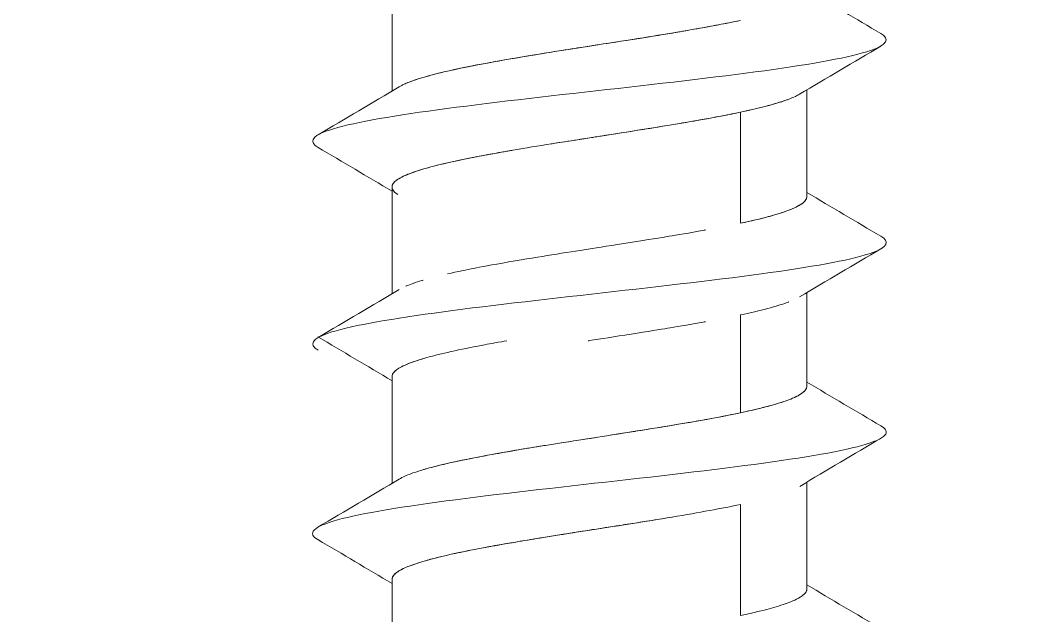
# Model space of a CAD drawing. Header units: inches. Extents: x 10 to 190, y 5 to 37.
# Drawn here: x 146.413 to 146.973, y 7.39 to 7.716 of the extents above; entities that cross this region are included whole.
import ezdxf

# ---------------------------------------------------------------- set-up
doc = ezdxf.new("R2010")
doc.units = ezdxf.units.IN
doc.header["$MEASUREMENT"] = 0

msp = doc.modelspace()

# ---------------------------------------------------------------- linework, layer by layer
at = {"color": 0, "linetype": 'Continuous', "lineweight": 0, "extrusion": (-1, 6.12323e-17, 0)}
for p, q in [((146.61687, 7.67725), (146.61687, 7.73573)), ((146.84387, 7.61941), (146.84387, 7.6779)), ((146.80756, 7.60489), (146.80756, 7.66568)), ((146.80756, 7.66568), (146.80756, 7.60489)), ((146.61687, 7.56624), (146.61687, 7.62473)), ((146.84387, 7.54051), (146.84387, 7.56689)), ((146.80756, 7.54051), (146.80756, 7.55468)), ((146.80756, 7.55468), (146.80756, 7.54051)), ((146.80756, 7.50111), (146.80756, 7.54051)), ((146.80756, 7.54051), (146.80756, 7.50111)), ((146.84387, 7.51566), (146.84387, 7.54051)), ((146.61687, 7.46245), (146.61687, 7.52094)), ((146.65318, 7.47468), (146.65318, 7.47468)), ((146.65318, 7.47468), (146.65318, 7.47468)), ((146.84387, 7.40466), (146.84387, 7.46314)), ((146.80756, 7.39011), (146.80756, 7.45091)), ((146.80756, 7.45091), (146.80756, 7.39011)), ((146.61687, 7.35145), (146.61687, 7.40994))]:
    msp.add_line(p, q, dxfattribs=at)
msp.add_circle((145.29513, 12.95665), 6.76088)
at = {"color": 0, "linetype": 'Continuous', "lineweight": 0}
for points in [[(146.84387, 7.73275), (146.85735, 7.7247), (146.87087, 7.71672), (146.8844, 7.70875)], [(146.88439, 7.70189), (146.86954, 7.69315), (146.8547, 7.68438), (146.83992, 7.67553)], [(146.57635, 7.65325), (146.5912, 7.66199), (146.60603, 7.67076), (146.62081, 7.6796)], [(146.71343, 7.64982), (146.71343, 7.64982), (146.71343, 7.64982), (146.71343, 7.64982)], [(146.61687, 7.62239), (146.6034, 7.63044), (146.58988, 7.63842), (146.57635, 7.64639)], [(146.84387, 7.62175), (146.85735, 7.6137), (146.87086, 7.60572), (146.88439, 7.59775)], [(146.8844, 7.59089), (146.86955, 7.58215), (146.85471, 7.57338), (146.83993, 7.56454)], [(146.57636, 7.54225), (146.59121, 7.55099), (146.60604, 7.55976), (146.62083, 7.56861)], [(146.61687, 7.51864), (146.60336, 7.5267), (146.58981, 7.5347), (146.57624, 7.54268)], [(146.84387, 7.51795), (146.85737, 7.5099), (146.8709, 7.5019), (146.88445, 7.49393)], [(146.8845, 7.48718), (146.86964, 7.47844), (146.8548, 7.46967), (146.84001, 7.46083)], [(146.57629, 7.43843), (146.59115, 7.44717), (146.60599, 7.45594), (146.62078, 7.46479)], [(146.61687, 7.40764), (146.60336, 7.4157), (146.58981, 7.4237), (146.57625, 7.43168)], [(146.84387, 7.40695), (146.85737, 7.39889), (146.87091, 7.3909), (146.88446, 7.38293)]]:
    msp.add_open_spline(points, degree=3, dxfattribs=at)
for points, knots in [([(146.62081, 7.6796), (146.62126, 7.67987), (146.62171, 7.68011), (146.62215, 7.68034), (146.62278, 7.68067), (146.6234, 7.68096), (146.62396, 7.68121), (146.62465, 7.68151), (146.62596, 7.68209), (146.62836, 7.68294), (146.63034, 7.68364), (146.63219, 7.68421), (146.63371, 7.68466), (146.63732, 7.68572), (146.64176, 7.68688), (146.6472, 7.68814), (146.65433, 7.68978), (146.65995, 7.69087), (146.6627, 7.6914), (146.66314, 7.69148), (146.66351, 7.69156), (146.66381, 7.69161), (146.66607, 7.69205), (146.66915, 7.69262), (146.67317, 7.69335), (146.67848, 7.6943), (146.6819, 7.69487), (146.68309, 7.69507), (146.68991, 7.69624), (146.69696, 7.69739), (146.70407, 7.69853), (146.70618, 7.69887), (146.70982, 7.69946), (146.71508, 7.70029), (146.71982, 7.70104), (146.72353, 7.70162), (146.72615, 7.70203), (146.7269, 7.70214), (146.72781, 7.70229), (146.7289, 7.70245), (146.73299, 7.70309), (146.73953, 7.7041), (146.74836, 7.70548), (146.75646, 7.70675), (146.76363, 7.7079), (146.76986, 7.70894), (146.77274, 7.70942), (146.77618, 7.71), (146.78009, 7.71068), (146.78569, 7.71166), (146.78885, 7.71224), (146.7899, 7.71244), (146.79166, 7.71276), (146.79359, 7.71312), (146.79566, 7.71351), (146.79926, 7.71419), (146.80329, 7.71499), (146.80756, 7.71589)], [0.3410437, 0.3410437, 0.3410437, 0.3410437, 0.3549395, 0.3549395, 0.3549395, 0.375, 0.375, 0.375, 0.40625, 0.40625, 0.40625, 0.4375, 0.4375, 0.4375, 0.5, 0.5, 0.5, 0.5538068, 0.5538068, 0.5538068, 0.5625, 0.5625, 0.5625, 0.59375, 0.59375, 0.59375, 0.625, 0.625, 0.625, 0.6875, 0.6875, 0.6875, 0.71875, 0.71875, 0.71875, 0.75, 0.75, 0.75, 0.7631382, 0.7631382, 0.7631382, 0.8125, 0.8125, 0.8125, 0.875, 0.875, 0.875, 0.90625, 0.90625, 0.90625, 0.9375, 0.9375, 0.9375, 0.9603848, 0.9603848, 0.9603848, 1, 1, 1, 1]), ([(146.6242, 7.68132), (146.62427, 7.68134), (146.62433, 7.68137), (146.62439, 7.6814), (146.62661, 7.68236), (146.62987, 7.68351), (146.63312, 7.68448), (146.63637, 7.68546), (146.6405, 7.68662), (146.64815, 7.68835), (146.65579, 7.69009), (146.66193, 7.69125), (146.66289, 7.69144), (146.66385, 7.69162), (146.66982, 7.69277), (146.67863, 7.69431), (146.69626, 7.69737), (146.71133, 7.69969), (146.7225, 7.70145), (146.72808, 7.70233), (146.73557, 7.70348), (146.74612, 7.70513), (146.75666, 7.70678), (146.76381, 7.70793), (146.77032, 7.70901), (146.77683, 7.7101), (146.78351, 7.71127), (146.78857, 7.71219), (146.79362, 7.71312), (146.79988, 7.71427), (146.80756, 7.71589)], [0.373234, 0.373234, 0.373234, 0.373234, 0.375, 0.375, 0.375, 0.4375, 0.4375, 0.4375, 0.5, 0.5, 0.5, 0.5625, 0.5625, 0.5625, 0.625, 0.625, 0.625, 0.75, 0.75, 0.75, 0.8125, 0.8125, 0.8125, 0.875, 0.875, 0.875, 0.9375, 0.9375, 0.9375, 1, 1, 1, 1]), ([(146.57635, 7.64639), (146.57135, 7.64933), (146.57278, 7.65228), (146.59054, 7.65891), (146.61046, 7.6626), (146.66305, 7.66997), (146.69558, 7.67366), (146.76109, 7.68103), (146.79389, 7.68471), (146.84748, 7.69208), (146.86812, 7.69577), (146.88778, 7.70255), (146.88967, 7.70565), (146.8844, 7.70875)], [0.71132221, 0.71132221, 0.71132221, 0.71132221, 0.71432783, 0.71432783, 0.71808667, 0.71808667, 0.72184552, 0.72184552, 0.72560436, 0.72560436, 0.72936321, 0.72936321, 0.73252426, 0.73252426, 0.73252426, 0.73252426]), ([(146.8844, 7.70875), (146.88967, 7.70565), (146.88778, 7.70255), (146.86812, 7.69577), (146.84748, 7.69208), (146.79389, 7.68471), (146.76109, 7.68103), (146.69558, 7.67366), (146.66305, 7.66997), (146.61046, 7.6626), (146.59054, 7.65891), (146.57278, 7.65228), (146.57135, 7.64933), (146.57635, 7.64639)], [-0.73252426, -0.73252426, -0.73252426, -0.73252426, -0.72936321, -0.72936321, -0.72560436, -0.72560436, -0.72184552, -0.72184552, -0.71808667, -0.71808667, -0.71432783, -0.71432783, -0.71132221, -0.71132221, -0.71132221, -0.71132221]), ([(146.83992, 7.67553), (146.83925, 7.67513), (146.83851, 7.67474), (146.83768, 7.67434), (146.83647, 7.67376), (146.83508, 7.67319), (146.83354, 7.67261), (146.82887, 7.67088), (146.82446, 7.66973), (146.82229, 7.66916), (146.81897, 7.66828), (146.81428, 7.66712), (146.80756, 7.66568)], [0.8222326, 0.8222326, 0.8222326, 0.8222326, 0.8437192, 0.8437192, 0.8437192, 0.875, 0.875, 0.875, 0.9375, 0.9375, 0.9375, 1, 1, 1, 1]), ([(146.83334, 7.67254), (146.83329, 7.67252), (146.83324, 7.6725), (146.83319, 7.67249), (146.82617, 7.66992), (146.81659, 7.66761), (146.80756, 7.66568)], [0.8741062, 0.8741062, 0.8741062, 0.8741062, 0.875, 0.875, 0.875, 1, 1, 1, 1]), ([(146.80756, 7.66568), (146.8033, 7.66477), (146.79926, 7.66397), (146.79566, 7.66328), (146.79357, 7.66288), (146.79162, 7.66252), (146.78984, 7.6622), (146.7888, 7.66201), (146.78566, 7.66144), (146.78011, 7.66048), (146.77617, 7.65981), (146.77271, 7.65923), (146.76981, 7.65875), (146.7636, 7.65772), (146.75644, 7.65657), (146.74835, 7.65528), (146.73955, 7.65389), (146.73301, 7.65287), (146.7289, 7.65223), (146.72778, 7.65205), (146.72684, 7.65191), (146.72608, 7.65179), (146.72347, 7.65138), (146.71977, 7.65081), (146.71503, 7.65007), (146.70983, 7.64926), (146.70621, 7.64869), (146.7041, 7.64835), (146.69696, 7.64721), (146.68988, 7.64606), (146.68302, 7.64487), (146.68185, 7.64467), (146.67846, 7.64409), (146.67318, 7.64314), (146.66916, 7.64241), (146.66609, 7.64182), (146.66383, 7.64139), (146.66353, 7.64133), (146.66315, 7.64126), (146.6627, 7.64117), (146.65994, 7.64064), (146.65431, 7.63956), (146.64718, 7.63794), (146.64174, 7.6367), (146.6373, 7.63555), (146.63369, 7.63447), (146.63218, 7.63402), (146.63032, 7.63344), (146.62834, 7.63273), (146.62596, 7.63188), (146.62466, 7.6313), (146.62397, 7.63099), (146.62341, 7.63074), (146.62279, 7.63044), (146.62215, 7.63011), (146.6208, 7.62942), (146.61936, 7.62855), (146.6183, 7.62752), (146.61691, 7.62617), (146.61673, 7.62502), (146.61695, 7.62408), (146.61704, 7.62371), (146.61706, 7.62255), (146.61996, 7.62058), (146.61996, 7.62058), (146.61997, 7.62058), (146.61997, 7.62057)], [0, 0, 0, 0, 0.0395008, 0.0395008, 0.0395008, 0.0625, 0.0625, 0.0625, 0.09375, 0.09375, 0.09375, 0.125, 0.125, 0.125, 0.1875, 0.1875, 0.1875, 0.2366455, 0.2366455, 0.2366455, 0.25, 0.25, 0.25, 0.28125, 0.28125, 0.28125, 0.3125, 0.3125, 0.3125, 0.375, 0.375, 0.375, 0.40625, 0.40625, 0.40625, 0.4375, 0.4375, 0.4375, 0.4463322, 0.4463322, 0.4463322, 0.5, 0.5, 0.5, 0.5625, 0.5625, 0.5625, 0.59375, 0.59375, 0.59375, 0.625, 0.625, 0.625, 0.6451264, 0.6451264, 0.6451264, 0.6875, 0.6875, 0.6875, 0.75, 0.75, 0.75, 0.8125, 0.8125, 0.8125, 0.8126518, 0.8126518, 0.8126518, 0.8126518]), ([(146.80756, 7.66568), (146.80081, 7.66424), (146.79468, 7.66308), (146.78908, 7.66206), (146.78348, 7.66105), (146.77676, 7.6599), (146.77094, 7.65894), (146.76512, 7.65797), (146.75803, 7.65682), (146.7475, 7.65515), (146.73697, 7.65348), (146.72946, 7.65231), (146.72407, 7.65148), (146.71869, 7.65064), (146.71132, 7.64949), (146.70508, 7.64851), (146.7047, 7.64844), (146.70431, 7.64838), (146.70392, 7.64832)], [0, 0, 0, 0, 0.0625, 0.0625, 0.0625, 0.125, 0.125, 0.125, 0.1875, 0.1875, 0.1875, 0.25, 0.25, 0.25, 0.3125, 0.3125, 0.3125, 0.3163642, 0.3163642, 0.3163642, 0.3163642]), ([(146.68293, 7.64486), (146.67568, 7.64361), (146.66976, 7.64252), (146.66612, 7.64183), (146.66232, 7.64111), (146.65623, 7.63996), (146.64886, 7.63832), (146.64148, 7.63668), (146.6372, 7.63552), (146.63351, 7.63442), (146.62983, 7.63331), (146.62665, 7.63215), (146.62462, 7.63127), (146.62259, 7.6304), (146.62015, 7.62924), (146.61847, 7.62769), (146.6171, 7.62642), (146.61686, 7.62543), (146.61687, 7.62473)], [0.37782, 0.37782, 0.37782, 0.37782, 0.4375, 0.4375, 0.4375, 0.5, 0.5, 0.5, 0.5625, 0.5625, 0.5625, 0.625, 0.625, 0.625, 0.6875, 0.6875, 0.6875, 0.7384023, 0.7384023, 0.7384023, 0.7384023]), ([(146.80756, 7.60489), (146.81937, 7.60738), (146.82799, 7.60969), (146.83401, 7.61201), (146.83703, 7.61317), (146.83936, 7.61433), (146.84091, 7.61539), (146.84247, 7.61645), (146.84344, 7.61759), (146.84374, 7.61855), (146.84382, 7.61882), (146.84388, 7.6191), (146.84387, 7.61941)], [0, 0, 0, 0, 0.125, 0.125, 0.125, 0.1875, 0.1875, 0.1875, 0.25, 0.25, 0.25, 0.2676408, 0.2676408, 0.2676408, 0.2676408]), ([(146.80756, 7.60489), (146.81509, 7.60647), (146.81961, 7.60762), (146.82229, 7.60833), (146.82535, 7.60914), (146.82949, 7.61031), (146.83352, 7.61182), (146.83563, 7.61261), (146.83727, 7.61334), (146.83855, 7.614), (146.83945, 7.61447), (146.84018, 7.6149), (146.84078, 7.6153), (146.8417, 7.61591), (146.84236, 7.61648), (146.84283, 7.61702), (146.84327, 7.61752), (146.84363, 7.61809), (146.84379, 7.61874), (146.84384, 7.61896), (146.84387, 7.61918), (146.84387, 7.61941)], [0, 0, 0, 0, 0.0625, 0.0625, 0.0625, 0.125, 0.125, 0.125, 0.1617005, 0.1617005, 0.1617005, 0.1875, 0.1875, 0.1875, 0.21875, 0.21875, 0.21875, 0.25, 0.25, 0.25, 0.2635408, 0.2635408, 0.2635408, 0.2635408]), ([(146.64719, 7.57713), (146.65263, 7.57838), (146.65804, 7.57948), (146.66156, 7.58017), (146.66524, 7.5809), (146.67127, 7.58205), (146.68079, 7.58368), (146.69031, 7.58532), (146.69751, 7.58648), (146.7044, 7.58758), (146.71128, 7.58869), (146.71868, 7.58985), (146.72427, 7.59073), (146.72986, 7.59161), (146.73734, 7.59276), (146.74728, 7.59431), (146.75722, 7.59587), (146.76434, 7.59702), (146.76847, 7.59771), (146.7726, 7.59839), (146.77954, 7.59955), (146.78763, 7.60102), (146.78795, 7.60108), (146.78828, 7.60113), (146.7886, 7.60119)], [0.5027539, 0.5027539, 0.5027539, 0.5027539, 0.5625, 0.5625, 0.5625, 0.625, 0.625, 0.625, 0.6875, 0.6875, 0.6875, 0.75, 0.75, 0.75, 0.8125, 0.8125, 0.8125, 0.875, 0.875, 0.875, 0.9375, 0.9375, 0.9375, 0.940016, 0.940016, 0.940016, 0.940016]), ([(146.57635, 7.53539), (146.57109, 7.53848), (146.57296, 7.54157), (146.59251, 7.54835), (146.61311, 7.55203), (146.66665, 7.5594), (146.69944, 7.56309), (146.76494, 7.57046), (146.79749, 7.57415), (146.85013, 7.58152), (146.87009, 7.5852), (146.88796, 7.59184), (146.88941, 7.5948), (146.88439, 7.59775)], [0.67358683, 0.67358683, 0.67358683, 0.67358683, 0.67673939, 0.67673939, 0.68049823, 0.68049823, 0.68425708, 0.68425708, 0.68801592, 0.68801592, 0.69177476, 0.69177476, 0.69478892, 0.69478892, 0.69478892, 0.69478892]), ([(146.88439, 7.59775), (146.88941, 7.5948), (146.88796, 7.59184), (146.87009, 7.5852), (146.85013, 7.58152), (146.79749, 7.57415), (146.76494, 7.57046), (146.69944, 7.56309), (146.66665, 7.5594), (146.61311, 7.55203), (146.59251, 7.54835), (146.57296, 7.54157), (146.57109, 7.53848), (146.57635, 7.53539)], [-0.69478892, -0.69478892, -0.69478892, -0.69478892, -0.69177476, -0.69177476, -0.68801592, -0.68801592, -0.68425708, -0.68425708, -0.68049823, -0.68049823, -0.67673939, -0.67673939, -0.67358683, -0.67358683, -0.67358683, -0.67358683]), ([(146.62434, 7.57038), (146.62445, 7.57043), (146.62456, 7.57047), (146.62467, 7.57052), (146.62664, 7.57136), (146.62986, 7.57251), (146.63316, 7.5735), (146.63337, 7.57356), (146.63359, 7.57362), (146.63382, 7.57369)], [0.37155368, 0.37155368, 0.37155368, 0.37155368, 0.375, 0.375, 0.375, 0.4375, 0.4375, 0.4375, 0.44156944, 0.44156944, 0.44156944, 0.44156944]), ([(146.83398, 7.56178), (146.83394, 7.56177), (146.8339, 7.56175), (146.83386, 7.56174), (146.82743, 7.55932), (146.81845, 7.557), (146.80756, 7.55468)], [0.8742138, 0.8742138, 0.8742138, 0.8742138, 0.875, 0.875, 0.875, 1, 1, 1, 1]), ([(146.78843, 7.55095), (146.788, 7.55087), (146.78755, 7.55079), (146.7871, 7.55071), (146.77836, 7.54915), (146.77132, 7.548), (146.76764, 7.54739), (146.76397, 7.54679), (146.75684, 7.54563), (146.74771, 7.54418), (146.73857, 7.54273), (146.73111, 7.54157), (146.72491, 7.54061), (146.7247, 7.54058), (146.72449, 7.54054), (146.72427, 7.54051)], [0.0592714, 0.0592714, 0.0592714, 0.0592714, 0.0625, 0.0625, 0.0625, 0.125, 0.125, 0.125, 0.1875, 0.1875, 0.1875, 0.25, 0.25, 0.25, 0.2521536, 0.2521536, 0.2521536, 0.2521536]), ([(146.67968, 7.54051), (146.67787, 7.5402), (146.67569, 7.53982), (146.67319, 7.53937), (146.66902, 7.53862), (146.66595, 7.53805), (146.66383, 7.53764), (146.65807, 7.53654), (146.65244, 7.53538), (146.64718, 7.53417), (146.63801, 7.53206), (146.63443, 7.53089), (146.6337, 7.53068), (146.63328, 7.53055), (146.63182, 7.53013), (146.62965, 7.5294), (146.62801, 7.52885), (146.62599, 7.52813), (146.62397, 7.52723), (146.62127, 7.52603), (146.61943, 7.52487), (146.6183, 7.52376), (146.61788, 7.52335), (146.61737, 7.52277), (146.61708, 7.52202), (146.61692, 7.5216), (146.61687, 7.52124), (146.61687, 7.52094)], [0.3881848, 0.3881848, 0.3881848, 0.3881848, 0.40625, 0.40625, 0.40625, 0.4375, 0.4375, 0.4375, 0.5, 0.5, 0.5, 0.5622546, 0.5622546, 0.5622546, 0.5980105, 0.5980105, 0.5980105, 0.625, 0.625, 0.625, 0.6875, 0.6875, 0.6875, 0.71875, 0.71875, 0.71875, 0.7353739, 0.7353739, 0.7353739, 0.7353739]), ([(146.63339, 7.53058), (146.63262, 7.53036), (146.62867, 7.52922), (146.62487, 7.52762), (146.62102, 7.52601), (146.61939, 7.52485), (146.61826, 7.52373), (146.61728, 7.52274), (146.61689, 7.52173), (146.61687, 7.52094)], [0.5631335, 0.5631335, 0.5631335, 0.5631335, 0.625, 0.625, 0.625, 0.6875, 0.6875, 0.6875, 0.7421533, 0.7421533, 0.7421533, 0.7421533]), ([(146.80756, 7.50111), (146.8143, 7.50255), (146.81902, 7.50371), (146.82281, 7.50472), (146.8266, 7.50573), (146.83035, 7.50689), (146.83302, 7.50785), (146.83568, 7.50881), (146.83858, 7.50997), (146.84097, 7.51164), (146.84336, 7.51331), (146.84374, 7.51447), (146.84385, 7.51531), (146.84387, 7.51542), (146.84387, 7.51554), (146.84387, 7.51566)], [0, 0, 0, 0, 0.0625, 0.0625, 0.0625, 0.125, 0.125, 0.125, 0.1875, 0.1875, 0.1875, 0.25, 0.25, 0.25, 0.2583129, 0.2583129, 0.2583129, 0.2583129]), ([(146.80756, 7.50111), (146.81183, 7.50203), (146.81527, 7.50282), (146.81806, 7.50351), (146.81967, 7.5039), (146.82107, 7.50426), (146.82228, 7.50458), (146.823, 7.50477), (146.82525, 7.50535), (146.8284, 7.50632), (146.83058, 7.50699), (146.83224, 7.50756), (146.83352, 7.50804), (146.83629, 7.50907), (146.83888, 7.51023), (146.84078, 7.51151), (146.84285, 7.51291), (146.8434, 7.51393), (146.84366, 7.51457), (146.84372, 7.51474), (146.84376, 7.51488), (146.84379, 7.51499), (146.84384, 7.51518), (146.84388, 7.5154), (146.84387, 7.51566)], [0, 0, 0, 0, 0.0395979, 0.0395979, 0.0395979, 0.0625, 0.0625, 0.0625, 0.09375, 0.09375, 0.09375, 0.125, 0.125, 0.125, 0.1875, 0.1875, 0.1875, 0.2368909, 0.2368909, 0.2368909, 0.25, 0.25, 0.25, 0.2643393, 0.2643393, 0.2643393, 0.2643393]), ([(146.62078, 7.46479), (146.62169, 7.46533), (146.62275, 7.46587), (146.62394, 7.46641), (146.62471, 7.46675), (146.62603, 7.46733), (146.62831, 7.46815), (146.63043, 7.46891), (146.63233, 7.4695), (146.6337, 7.46991), (146.6341, 7.47002), (146.63459, 7.47017), (146.63519, 7.47034), (146.63742, 7.47098), (146.6411, 7.47198), (146.64712, 7.47335), (146.65273, 7.47463), (146.65844, 7.47578), (146.66382, 7.47682), (146.66631, 7.4773), (146.66938, 7.47788), (146.67311, 7.47856), (146.67851, 7.47953), (146.68191, 7.48012), (146.68298, 7.4803), (146.68489, 7.48063), (146.68704, 7.48099), (146.68945, 7.4814), (146.69356, 7.48208), (146.69841, 7.48287), (146.70405, 7.48377), (146.71299, 7.48519), (146.72043, 7.48634), (146.7261, 7.48722), (146.72981, 7.4878), (146.7373, 7.48896), (146.74828, 7.4907), (146.75196, 7.49129), (146.75562, 7.49187), (146.75922, 7.49245), (146.76282, 7.49303), (146.76637, 7.49361), (146.76985, 7.49418), (146.78029, 7.4959), (146.78667, 7.49705), (146.78979, 7.49762), (146.79465, 7.49851), (146.80082, 7.49967), (146.80756, 7.50111)], [0.345576, 0.345576, 0.345576, 0.345576, 0.375, 0.375, 0.375, 0.40625, 0.40625, 0.40625, 0.4375, 0.4375, 0.4375, 0.4507179, 0.4507179, 0.4507179, 0.5, 0.5, 0.5, 0.5625, 0.5625, 0.5625, 0.59375, 0.59375, 0.59375, 0.625, 0.625, 0.625, 0.6481031, 0.6481031, 0.6481031, 0.6875, 0.6875, 0.6875, 0.75, 0.75, 0.75, 0.8125, 0.8125, 0.8125, 0.84379, 0.84379, 0.84379, 0.875, 0.875, 0.875, 0.9375, 0.9375, 0.9375, 1, 1, 1, 1]), ([(146.634, 7.46999), (146.63652, 7.47073), (146.63995, 7.47165), (146.64368, 7.47255), (146.65287, 7.47475), (146.66442, 7.47706), (146.68018, 7.47981), (146.68806, 7.48119), (146.6951, 7.48235), (146.70416, 7.48378), (146.71322, 7.48522), (146.72066, 7.48637), (146.72543, 7.48712), (146.73019, 7.48786), (146.73765, 7.48902), (146.74664, 7.49044), (146.75562, 7.49187), (146.76286, 7.49303), (146.77061, 7.49431), (146.78611, 7.49687), (146.79853, 7.49918), (146.80756, 7.50111)], [0.4492255, 0.4492255, 0.4492255, 0.4492255, 0.5, 0.5, 0.5, 0.625, 0.625, 0.625, 0.6875, 0.6875, 0.6875, 0.75, 0.75, 0.75, 0.8125, 0.8125, 0.8125, 0.875, 0.875, 0.875, 1, 1, 1, 1]), ([(146.57625, 7.43168), (146.57484, 7.43251), (146.57393, 7.43334), (146.57194, 7.43785), (146.58087, 7.44154), (146.61655, 7.44891), (146.64322, 7.4526), (146.70432, 7.45997), (146.7386, 7.46365), (146.80196, 7.47102), (146.83087, 7.47471), (146.87246, 7.48208), (146.88504, 7.48577), (146.88789, 7.49095), (146.88698, 7.49244), (146.88445, 7.49393)], [0.29625016, 0.29625016, 0.29625016, 0.29625016, 0.29709611, 0.29709611, 0.30085495, 0.30085495, 0.3046138, 0.3046138, 0.30837264, 0.30837264, 0.31213149, 0.31213149, 0.31589033, 0.31589033, 0.31741352, 0.31741352, 0.31741352, 0.31741352]), ([(146.88445, 7.49393), (146.88698, 7.49244), (146.88789, 7.49095), (146.88504, 7.48577), (146.87246, 7.48208), (146.83087, 7.47471), (146.80196, 7.47102), (146.7386, 7.46365), (146.70432, 7.45997), (146.64322, 7.4526), (146.61655, 7.44891), (146.58087, 7.44154), (146.57194, 7.43785), (146.57393, 7.43334), (146.57484, 7.43251), (146.57625, 7.43168)], [-0.31741352, -0.31741352, -0.31741352, -0.31741352, -0.31589033, -0.31589033, -0.31213149, -0.31213149, -0.30837264, -0.30837264, -0.3046138, -0.3046138, -0.30085495, -0.30085495, -0.29709611, -0.29709611, -0.29625016, -0.29625016, -0.29625016, -0.29625016]), ([(146.80756, 7.45091), (146.79759, 7.44881), (146.78494, 7.44649), (146.77027, 7.44404), (146.76293, 7.44281), (146.75572, 7.44165), (146.74627, 7.44018), (146.73683, 7.4387), (146.72937, 7.43755), (146.72481, 7.43684), (146.72026, 7.43614), (146.7128, 7.43497), (146.70396, 7.43355), (146.69512, 7.43212), (146.68818, 7.43097), (146.68225, 7.42995), (146.67633, 7.42894), (146.66988, 7.42779), (146.66479, 7.42682), (146.6597, 7.42586), (146.65379, 7.4247), (146.6466, 7.42303), (146.63942, 7.42136), (146.63541, 7.4202), (146.63266, 7.41936), (146.62991, 7.41852), (146.62659, 7.41737), (146.62432, 7.41639), (146.62204, 7.4154), (146.61989, 7.41425), (146.61847, 7.41292), (146.6172, 7.41173), (146.61688, 7.41067), (146.61687, 7.40994)], [0, 0, 0, 0, 0.125, 0.125, 0.125, 0.1875, 0.1875, 0.1875, 0.25, 0.25, 0.25, 0.3125, 0.3125, 0.3125, 0.375, 0.375, 0.375, 0.4375, 0.4375, 0.4375, 0.5, 0.5, 0.5, 0.5625, 0.5625, 0.5625, 0.625, 0.625, 0.625, 0.6875, 0.6875, 0.6875, 0.7437659, 0.7437659, 0.7437659, 0.7437659]), ([(146.7698, 7.44396), (146.76633, 7.44338), (146.7628, 7.4428), (146.75922, 7.44223), (146.75563, 7.44165), (146.75198, 7.44107), (146.74831, 7.44049), (146.73731, 7.43877), (146.72983, 7.43762), (146.72615, 7.43705), (146.72047, 7.43617), (146.713, 7.435), (146.70405, 7.43356), (146.6984, 7.43265), (146.69355, 7.43185), (146.68945, 7.43117), (146.68708, 7.43077), (146.68496, 7.43041), (146.68308, 7.43009), (146.68197, 7.4299), (146.67853, 7.42933), (146.67313, 7.42836), (146.66938, 7.42769), (146.6663, 7.42711), (146.66381, 7.42664), (146.65844, 7.42561), (146.65275, 7.42445), (146.64717, 7.42316), (146.64111, 7.42177), (146.63742, 7.42075), (146.63519, 7.42011), (146.63459, 7.41994), (146.6341, 7.4198), (146.63371, 7.41968), (146.63234, 7.41927), (146.63045, 7.4187), (146.62835, 7.41796), (146.62603, 7.41714), (146.6247, 7.41656), (146.62395, 7.41622), (146.62141, 7.41509), (146.6195, 7.41394), (146.61831, 7.41276), (146.6181, 7.41256), (146.61746, 7.41198), (146.61708, 7.41101), (146.61693, 7.41061), (146.61687, 7.41025), (146.61687, 7.40994)], [0.1252006, 0.1252006, 0.1252006, 0.1252006, 0.1562617, 0.1562617, 0.1562617, 0.1875, 0.1875, 0.1875, 0.25, 0.25, 0.25, 0.3125, 0.3125, 0.3125, 0.3520716, 0.3520716, 0.3520716, 0.375, 0.375, 0.375, 0.40625, 0.40625, 0.40625, 0.4375, 0.4375, 0.4375, 0.5, 0.5, 0.5, 0.5492939, 0.5492939, 0.5492939, 0.5625, 0.5625, 0.5625, 0.59375, 0.59375, 0.59375, 0.625, 0.625, 0.625, 0.6875, 0.6875, 0.6875, 0.71875, 0.71875, 0.71875, 0.7360614, 0.7360614, 0.7360614, 0.7360614]), ([(146.80756, 7.39011), (146.81535, 7.39178), (146.81989, 7.39294), (146.82325, 7.39384), (146.82661, 7.39475), (146.83039, 7.3959), (146.83309, 7.39688), (146.83579, 7.39786), (146.83877, 7.39901), (146.84128, 7.40086), (146.84379, 7.40271), (146.84377, 7.40388), (146.84381, 7.40409), (146.84383, 7.40416), (146.84389, 7.40436), (146.84387, 7.40466)], [0, 0, 0, 0, 0.0625, 0.0625, 0.0625, 0.125, 0.125, 0.125, 0.1875, 0.1875, 0.1875, 0.25, 0.25, 0.25, 0.2725795, 0.2725795, 0.2725795, 0.2725795])]:
    msp.add_open_spline(points, degree=3, knots=knots, dxfattribs=at)

doc.saveas('drawing.dxf')
